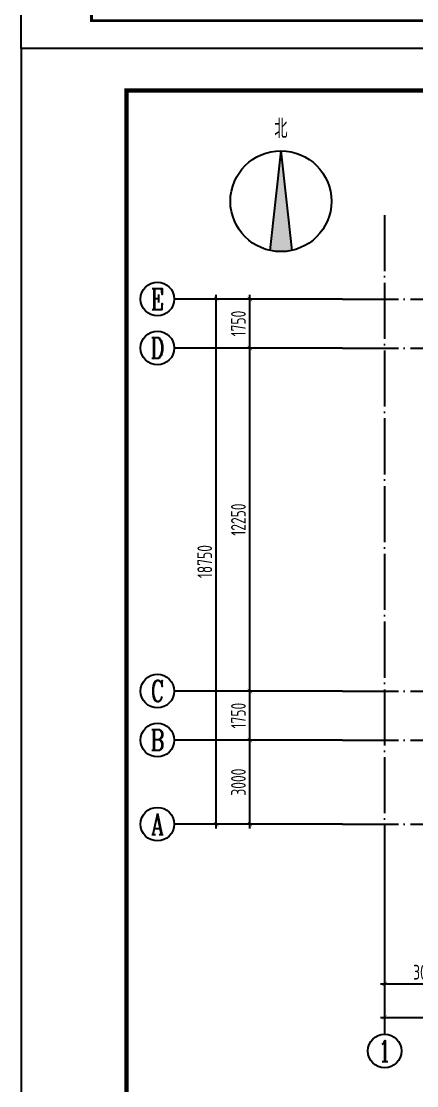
# Model space of a CAD drawing. Extents: x -159214 to 158333, y 7819 to 689505.
# Drawn here: x 24683 to 38776, y 348787 to 386793 of the extents above; entities that cross this region are included whole.
import ezdxf
from ezdxf.enums import TextEntityAlignment as Align

# ---------------------------------------------------------------- set-up
doc = ezdxf.new("R2010")
doc.units = 0
doc.header["$LTSCALE"] = 1000
doc.header["$PDMODE"] = 3
doc.linetypes.add('DOTE', pattern=[2.42, 2, -0.2, 0.02, -0.2])
doc.layers.get('0').update_dxf_attribs({"linetype": 'CONTINUOUS'})
doc.layers.get('Defpoints').update_dxf_attribs({"linetype": 'CONTINUOUS'})
for name, color, linetype in [('d-檩条布置', 7, 'CONTINUOUS'), ('d-轴线', 7, 'CONTINUOUS'), ('MOUNT', 3, 'CONTINUOUS'), ('PUB_DWGN', 7, 'CONTINUOUS'), ('PUB_TEXT', 7, 'CONTINUOUS'), ('PUB_TITLE', 4, 'CONTINUOUS'), ('THICK', 6, 'CONTINUOUS'), ('邓-AXIS', 1, 'DOTE'), ('邓-AXIS_DIM', 3, 'CONTINUOUS'), ('邓-AXIS_NUM', 7, 'CONTINUOUS'), ('邓-DIM', 3, 'CONTINUOUS'), ('邓-THIN', 7, 'CONTINUOUS')]:
    doc.layers.add(name, color=color, linetype=linetype)
doc.styles.add('-GBCBIGGBENOR', font='GBENOR.shx', dxfattribs={"bigfont": 'GBCBIG.shx'})
doc.styles.add('HZTXT', font='romans', dxfattribs={"bigfont": 'hztxt'})
doc.styles.add('title_font', font='GBENOR.shx', dxfattribs={"bigfont": 'GBCBIG.shx'})
doc.styles.add('TSSD_Axis', font='complex.shx', dxfattribs={"width": 0.7, "bigfont": 'hztxt.shx'})
doc.styles.add('TSSD_Dimension', font='tssdeng.shx', dxfattribs={"width": 0.7, "bigfont": 'Hztxt.shx'})
doc.styles.add('TSSD_Label', font='tssdeng.shx', dxfattribs={"width": 0.7, "bigfont": 'Hztxt.shx'})
doc.dimstyles.new('TSSD_150_150', dxfattribs={"dimtxt": 525, "dimasz": 150, "dimexe": 150, "dimexo": 375, "dimgap": 150, "dimtad": 1, "dimdec": 0, "dimzin": 0, "dimdsep": 46, "dimtxsty": 'TSSD_Dimension', "dimblk": 'ARCHTICK', "dimblk1": 'ARCHTICK', "dimblk2": 'ARCHTICK', "dimcen": 0, "dimdle": 150, "dimclrt": 7, "dimadec": 0, "dimazin": 0, "dimtfac": 1, "dimtdec": 0, "dimtix": 1, "dimtmove": 2, "dimatfit": 3, "dimfxl": 1, "dimtolj": 1, "dimtzin": 0, "dimarcsym": 0})

# ---------------------------------------------------------------- blocks, each defined once
blk = doc.blocks.new('结构A2+0.5')
at = {"layer": 'PUB_TITLE'}
blk.add_lwpolyline([(0, -63000), (133650, -63000), (133650, 0), (0, 0)], close=True, dxfattribs=at)
at = {"layer": 'PUB_TITLE', "const_width": 150}
blk.add_lwpolyline([(3750, -61500), (132150, -61500), (132150, -1500), (3750, -1500)], close=True, dxfattribs=at)
at = {"layer": 'MOUNT', "color": 4, "style": 'HZTXT'}
blk.add_attdef('00', (130703, -60956), '', height=330, dxfattribs=at)
at = {"layer": 'PUB_DWGN', "style": 'title_font'}
for tag, height, p in [('工程名称1', 900, (127304, -45157)), ('工程名称2', 900, (127304, -46498)), ('图号', 600, (127304, -61007))]:
    blk.add_attdef(tag, text='', height=height, dxfattribs=at).set_placement(p, align=Align.CENTER)
at = {"layer": 'PUB_TEXT', "style": '-GBCBIGGBENOR'}
for tag, height, p in [('图名1', 849, (127304, -51263)), ('图名2', 849, (127373, -52205)), ('日期', 600, (124615, -58935)), ('比例', 600, (129973, -58904))]:
    blk.add_attdef(tag, text='', height=height, dxfattribs=at).set_placement(p, align=Align.CENTER)
blk = doc.blocks.new('_ArchTick')
at = {"color": 0, "linetype": 'ByBlock', "const_width": 0.1}
blk.add_lwpolyline([(-0.53, -0.53), (0.53, 0.53)], dxfattribs=at)
blk = doc.blocks.new('*D147')
at = {"layer": 'Defpoints', "color": 0}
for p in [(0, -18500), (99450, -18500), (99450, -23900)]:
    blk.add_point(p, dxfattribs=at)
at = {"layer": '邓-AXIS_DIM', "color": 0, "lineweight": -2}
for p, q in [((0, -18875), (0, -24050)), ((99450, -18875), (99450, -24050)), ((-150, -23900), (99600, -23900))]:
    blk.add_line(p, q, dxfattribs=at)
at = {"layer": '邓-AXIS_DIM', "color": 0, "lineweight": -2, "xscale": 150, "yscale": 150, "zscale": 150, "rotation": 180}
blk.add_blockref('_ArchTick', (0, -23900), dxfattribs=at)
at = {"layer": '邓-AXIS_DIM', "color": 0, "lineweight": -2, "xscale": 150, "yscale": 150, "zscale": 150}
blk.add_blockref('_ArchTick', (99450, -23900), dxfattribs=at)
at = {"layer": '邓-AXIS_DIM', "color": 7, "insert": (49725, -23487.5), "char_height": 525, "attachment_point": 5, "style": 'TSSD_Dimension'}
blk.add_mtext('\\A1;99450', dxfattribs=at)
blk = doc.blocks.new('ts_axno')
at = {"color": 0, "linetype": 'ByBlock', "lineweight": -2}
blk.add_circle((0, 0), 0.5, dxfattribs=at)
at = {"color": 0, "linetype": 'ByBlock', "lineweight": -2, "style": 'TSSD_Axis', "width": 0.7}
blk.add_attdef('A', text='', height=0.6, dxfattribs=at).set_placement((0, 0), align=Align.MIDDLE_CENTER)
blk = doc.blocks.new('*D148')
at = {"layer": 'Defpoints', "color": 0}
for p in [(-4800, -14000), (-1500, -14000), (-1500, -17000)]:
    blk.add_point(p, dxfattribs=at)
at = {"layer": '邓-AXIS_DIM', "color": 0, "lineweight": -2}
for p, q in [((-1875, -14000), (-4950, -14000)), ((-4800, -17150), (-4800, -13850)), ((-1875, -17000), (-4950, -17000))]:
    blk.add_line(p, q, dxfattribs=at)
at = {"layer": '邓-AXIS_DIM', "color": 0, "lineweight": -2, "xscale": 150, "yscale": 150, "zscale": 150}
for p, rotation in [((-4800, -14000), 90), ((-4800, -17000), 270)]:
    blk.add_blockref('_ArchTick', p, dxfattribs=dict(at, rotation=rotation))
at = {"layer": '邓-AXIS_DIM', "color": 7, "insert": (-5212.5, -15500), "char_height": 525, "attachment_point": 5, "rotation": 90, "style": 'TSSD_Dimension'}
blk.add_mtext('\\A1;3000', dxfattribs=at)
blk = doc.blocks.new('*D149')
at = {"layer": 'Defpoints', "color": 0}
for p in [(-4800, -12250), (-1500, -12250), (-1500, -14000)]:
    blk.add_point(p, dxfattribs=at)
at = {"layer": '邓-AXIS_DIM', "color": 0, "lineweight": -2}
for p, q in [((-4800, -14150), (-4800, -12100)), ((-1875, -12250), (-4950, -12250)), ((-1875, -14000), (-4950, -14000))]:
    blk.add_line(p, q, dxfattribs=at)
at = {"layer": '邓-AXIS_DIM', "color": 0, "lineweight": -2, "xscale": 150, "yscale": 150, "zscale": 150}
for p, rotation in [((-4800, -12250), 90), ((-4800, -14000), 270)]:
    blk.add_blockref('_ArchTick', p, dxfattribs=dict(at, rotation=rotation))
at = {"layer": '邓-AXIS_DIM', "color": 7, "insert": (-5212.5, -13125), "char_height": 525, "attachment_point": 5, "rotation": 90, "style": 'TSSD_Dimension'}
blk.add_mtext('\\A1;1750', dxfattribs=at)
blk = doc.blocks.new('*D150')
at = {"layer": 'Defpoints', "color": 0}
for p in [(-4800, 0), (-1500, 0), (-1500, -12250)]:
    blk.add_point(p, dxfattribs=at)
at = {"layer": '邓-AXIS_DIM', "color": 0, "lineweight": -2}
for p, q in [((-1875, 0), (-4950, 0)), ((-4800, -12400), (-4800, 150)), ((-1875, -12250), (-4950, -12250))]:
    blk.add_line(p, q, dxfattribs=at)
at = {"layer": '邓-AXIS_DIM', "color": 0, "lineweight": -2, "xscale": 150, "yscale": 150, "zscale": 150}
for p, rotation in [((-4800, 0), 90), ((-4800, -12250), 270)]:
    blk.add_blockref('_ArchTick', p, dxfattribs=dict(at, rotation=rotation))
at = {"layer": '邓-AXIS_DIM', "color": 7, "insert": (-5212.5, -6125), "char_height": 525, "attachment_point": 5, "rotation": 90, "style": 'TSSD_Dimension'}
blk.add_mtext('\\A1;12250', dxfattribs=at)
blk = doc.blocks.new('*D151')
at = {"layer": 'Defpoints', "color": 0}
for p in [(-4800, 1750), (-1500, 1750), (-1500, 0)]:
    blk.add_point(p, dxfattribs=at)
at = {"layer": '邓-AXIS_DIM', "color": 0, "lineweight": -2}
for p, q in [((-1875, 1750), (-4950, 1750)), ((-4800, -150), (-4800, 1900)), ((-1875, 0), (-4950, 0))]:
    blk.add_line(p, q, dxfattribs=at)
at = {"layer": '邓-AXIS_DIM', "color": 0, "lineweight": -2, "xscale": 150, "yscale": 150, "zscale": 150}
for p, rotation in [((-4800, 1750), 90), ((-4800, 0), 270)]:
    blk.add_blockref('_ArchTick', p, dxfattribs=dict(at, rotation=rotation))
at = {"layer": '邓-AXIS_DIM', "color": 7, "insert": (-5212.5, 875), "char_height": 525, "attachment_point": 5, "rotation": 90, "style": 'TSSD_Dimension'}
blk.add_mtext('\\A1;1750', dxfattribs=at)
blk = doc.blocks.new('*D152')
at = {"layer": 'Defpoints', "color": 0}
for p in [(0, -18500), (3000, -18500), (3000, -22700)]:
    blk.add_point(p, dxfattribs=at)
at = {"layer": '邓-AXIS_DIM', "color": 0, "lineweight": -2}
for p, q in [((0, -18875), (0, -22850)), ((3000, -18875), (3000, -22850)), ((-150, -22700), (3150, -22700))]:
    blk.add_line(p, q, dxfattribs=at)
at = {"layer": '邓-AXIS_DIM', "color": 0, "lineweight": -2, "xscale": 150, "yscale": 150, "zscale": 150, "rotation": 180}
blk.add_blockref('_ArchTick', (0, -22700), dxfattribs=at)
at = {"layer": '邓-AXIS_DIM', "color": 0, "lineweight": -2, "xscale": 150, "yscale": 150, "zscale": 150}
blk.add_blockref('_ArchTick', (3000, -22700), dxfattribs=at)
at = {"layer": '邓-AXIS_DIM', "color": 7, "insert": (1500, -22287.5), "char_height": 525, "attachment_point": 5, "style": 'TSSD_Dimension'}
blk.add_mtext('\\A1;3000', dxfattribs=at)
blk = doc.blocks.new('*D160')
at = {"layer": 'Defpoints', "color": 0}
for p in [(-6000, 1750), (-1500, 1750), (-1500, -17000)]:
    blk.add_point(p, dxfattribs=at)
at = {"layer": '邓-AXIS_DIM', "color": 0, "lineweight": -2}
for p, q in [((-1875, 1750), (-6150, 1750)), ((-6000, -17150), (-6000, 1900)), ((-1875, -17000), (-6150, -17000))]:
    blk.add_line(p, q, dxfattribs=at)
at = {"layer": '邓-AXIS_DIM', "color": 0, "lineweight": -2, "xscale": 150, "yscale": 150, "zscale": 150}
for p, rotation in [((-6000, 1750), 90), ((-6000, -17000), 270)]:
    blk.add_blockref('_ArchTick', p, dxfattribs=dict(at, rotation=rotation))
at = {"layer": '邓-AXIS_DIM', "color": 7, "insert": (-6412.5, -7625), "char_height": 525, "attachment_point": 5, "rotation": 90, "style": 'TSSD_Dimension'}
blk.add_mtext('\\A1;18750', dxfattribs=at)
blk = doc.blocks.new('A1结构')
at = {"layer": 'PUB_TITLE'}
blk.add_lwpolyline([(0, -594), (0, 0), (841, 0), (841, -594)], close=True, dxfattribs=at)
at = {"layer": 'PUB_TITLE', "const_width": 1}
blk.add_lwpolyline([(25, -584), (25, -10), (831, -10), (831, -584)], close=True, dxfattribs=at)
at = {"layer": 'MOUNT', "color": 4, "style": 'HZTXT'}
blk.add_attdef('00', (821.35, -580.37), '', height=2.2, dxfattribs=at)
at = {"layer": 'PUB_DWGN', "style": 'title_font'}
for tag, height, p in [('工程名称1', 6, (798.69, -475.05)), ('工程名称2', 6, (798.69, -483.99)), ('图号', 4, (798.69, -580.71))]:
    blk.add_attdef(tag, text='', height=height, dxfattribs=at).set_placement(p, align=Align.CENTER)
at = {"layer": 'PUB_TEXT', "style": '-GBCBIGGBENOR'}
for tag, height, p in [('图名1', 5.66, (798.69, -515.75)), ('图名2', 5.66, (799.16, -522.03)), ('比例', 4, (816.49, -566.69)), ('日期', 4, (780.76, -566.9))]:
    blk.add_attdef(tag, text='', height=height, dxfattribs=at).set_placement(p, align=Align.CENTER)
blk = doc.blocks.new('办公附属轴线')
at = {"layer": '邓-AXIS'}
for p, q in [((0, 4750), (0, -18500)), ((-1500, 1750), (27325, 1750)), ((-1500, 0), (100950, 0)), ((-1500, -12250), (100950, -12250)), ((-1500, -14000), (27325, -14000)), ((-1500, -17000), (100950, -17000))]:
    blk.add_line(p, q, dxfattribs=at)
at = {"layer": '邓-AXIS_NUM'}
for p, q in [((-1500, 1750), (-7500, 1750)), ((-1500, 0), (-7500, 0)), ((-1500, -12250), (-7500, -12250)), ((-1500, -14000), (-7500, -14000)), ((-1500, -17000), (-7500, -17000)), ((0, -18500), (0, -24500))]:
    blk.add_line(p, q, dxfattribs=at)
ref = blk.add_blockref('ts_axno', (-8100, 1750), dxfattribs=dict(at, xscale=1200, yscale=1200, zscale=1200))
ref.add_attrib('E', 'E', dxfattribs={"height": 750, "style": 'TSSD_Axis', "width": 0.7}).set_placement((-8100, 1750), align=Align.MIDDLE_CENTER)
ref = blk.add_blockref('ts_axno', (-8100, 0), dxfattribs=dict(at, xscale=1200, yscale=1200, zscale=1200))
ref.add_attrib('D', 'D', dxfattribs={"height": 750, "style": 'TSSD_Axis', "width": 0.7}).set_placement((-8100, 0), align=Align.MIDDLE_CENTER)
ref = blk.add_blockref('ts_axno', (-8100, -12250), dxfattribs=dict(at, xscale=1200, yscale=1200, zscale=1200))
ref.add_attrib('C', 'C', dxfattribs={"height": 750, "style": 'TSSD_Axis', "width": 0.7}).set_placement((-8100, -12250), align=Align.MIDDLE_CENTER)
ref = blk.add_blockref('ts_axno', (-8100, -14000), dxfattribs=dict(at, xscale=1200, yscale=1200, zscale=1200))
ref.add_attrib('B', 'B', dxfattribs={"height": 750, "style": 'TSSD_Axis', "width": 0.7}).set_placement((-8100, -14000), align=Align.MIDDLE_CENTER)
ref = blk.add_blockref('ts_axno', (-8100, -17000), dxfattribs=dict(at, xscale=1200, yscale=1200, zscale=1200))
ref.add_attrib('A', 'A', dxfattribs={"height": 750, "style": 'TSSD_Axis', "width": 0.7}).set_placement((-8100, -17000), align=Align.MIDDLE_CENTER)
ref = blk.add_blockref('ts_axno', (0, -25100), dxfattribs=dict(at, xscale=1200, yscale=1200, zscale=1200))
ref.add_attrib('1', '1', dxfattribs={"height": 750, "style": 'TSSD_Axis', "width": 0.7}).set_placement((0, -25100), align=Align.MIDDLE_CENTER)
at = {"layer": '邓-AXIS_DIM'}
for base, p1, p2, angle, picture, middle in [((-6000, 1750), (-1500, -17000), (-1500, 1750), 90, '*D160', (-6412.5, -7625)), ((-4800, 1750), (-1500, 0), (-1500, 1750), 90, '*D151', (-5212.5, 875)), ((-4800, 0), (-1500, -12250), (-1500, 0), 90, '*D150', (-5212.5, -6125)), ((-4800, -12250), (-1500, -14000), (-1500, -12250), 90, '*D149', (-5212.5, -13125)), ((-4800, -14000), (-1500, -17000), (-1500, -14000), 90, '*D148', (-5212.5, -15500)), ((99450, -23900), (0, -18500), (99450, -18500), 180, '*D147', (49725, -23487.5)), ((3000, -22700), (0, -18500), (3000, -18500), 180, '*D152', (1500, -22287.5))]:
    dim = blk.add_linear_dim(base=base, p1=p1, p2=p2, angle=angle, dimstyle='TSSD_150_150', dxfattribs=at)
    dim.commit()
    dim.dimension.update_dxf_attribs({"geometry": picture, "text_midpoint": middle})

msp = doc.modelspace()

# ---------------------------------------------------------------- hatches: boundary and pattern name
msp.add_hatch(color=256).paths.add_polyline_path([(33935.7, 382169.4), (33546.4, 378612, 0.0545515), (33935.7, 378569.4, 0.0545515), (34325, 378612)])

# ---------------------------------------------------------------- linework, layer by layer
for q in [(33546.4, 378612), (34325, 378612)]:
    msp.add_line((33935.7, 382169.4), q)
at = {"layer": 'THICK'}
msp.add_circle((33935.7, 380369.4), 1800, dxfattribs=at)

# ---------------------------------------------------------------- block references
at = {"layer": 'd-檩条布置', "xscale": 100, "yscale": 100, "zscale": 100}
msp.add_blockref('A1结构', (24682.6, 445218.8), dxfattribs=at)
at = {"layer": 'd-轴线'}
msp.add_blockref('办公附属轴线', (37633.7, 375126.4), dxfattribs=at)
at = {"layer": '邓-DIM'}
msp.add_blockref('结构A2+0.5', (24682.6, 385818.8), dxfattribs=at)

# ---------------------------------------------------------------- texts
at = {"layer": '邓-THIN', "style": 'TSSD_Label', "width": 0.7}
msp.add_text('北', height=675, dxfattribs=at).set_placement((33935.7, 382619.4), align=Align.CENTER)

doc.saveas('drawing.dxf')
